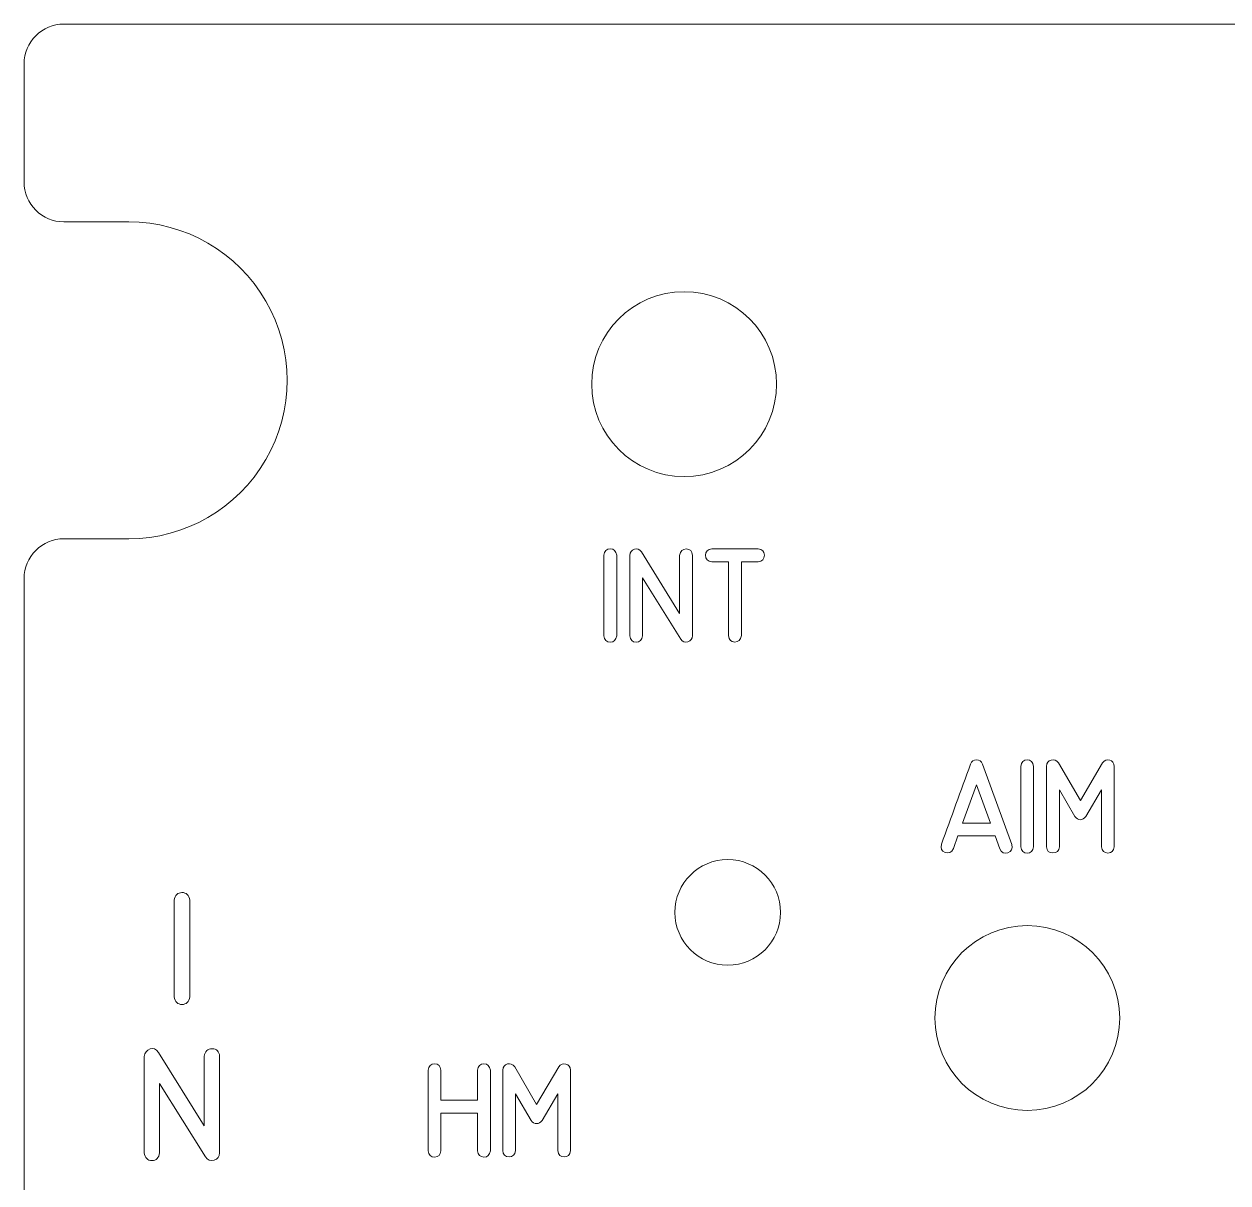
# Model space of a CAD drawing. Header units: millimetres. Extents: x -101 to 89, y -166 to 136.
# Drawn here: x -55.77 to -10.18, y 91.81 to 135.68 of the extents above; entities that cross this region are included whole.
import ezdxf

# ---------------------------------------------------------------- set-up
doc = ezdxf.new("R2010")
doc.units = ezdxf.units.MM
doc.header["$MEASUREMENT"] = 0
doc.layers.add('Layer 1', color=7, linetype='Continuous')

msp = doc.modelspace()

# ---------------------------------------------------------------- linework, layer by layer
at = {"layer": 'Layer 1', "color": 250, "lineweight": 9}
for centre, major_axis in [((-30.7742, 122.0496), (0, 3.5)), ((-29.1231, 102.0496), (0, 2)), ((-17.7742, 98.0496), (0, 3.5))]:
    msp.add_ellipse(centre, major_axis=major_axis, ratio=1, dxfattribs=at)
msp.add_open_spline([(88.6758, 43.5309), (88.6756, 43.1329), (88.5172, 42.7512), (88.2355, 42.4699), (88.2355, 42.4699), (87.9539, 42.1886), (87.5739, 42.0307), (87.1758, 42.0309), (87.1758, 42.0309), (87.1758, 42.0309), (-54.2742, 42.0309), (-54.2742, 42.0309), (-54.2742, 42.0309), (-54.6722, 42.0312), (-55.0539, 42.1896), (-55.3352, 42.4712), (-55.3352, 42.4712), (-55.6165, 42.7529), (-55.7744, 43.1329), (-55.7742, 43.5309), (-55.7742, 43.5309), (-55.7742, 43.5309), (-55.7742, 48.0184), (-55.7742, 48.0184), (-55.7742, 48.0184), (-55.7739, 48.4165), (-55.6155, 48.7982), (-55.3339, 49.0795), (-55.3339, 49.0795), (-55.0522, 49.3608), (-54.6722, 49.5187), (-54.2742, 49.5184), (-54.2742, 49.5184), (-54.2742, 49.5184), (-51.8117, 49.5184), (-51.8117, 49.5184), (-51.8117, 49.5184), (-49.6681, 49.5184), (-47.6873, 50.662), (-46.6155, 52.5184), (-46.6155, 52.5184), (-45.5437, 54.3748), (-45.5437, 56.662), (-46.6155, 58.5184), (-46.6155, 58.5184), (-47.6873, 60.3748), (-49.6681, 61.5184), (-51.8117, 61.5184), (-51.8117, 61.5184), (-51.8117, 61.5184), (-54.2742, 61.5184), (-54.2742, 61.5184), (-54.2742, 61.5184), (-54.6722, 61.5187), (-55.0539, 61.6771), (-55.3352, 61.9587), (-55.3352, 61.9587), (-55.6165, 62.2404), (-55.7744, 62.6204), (-55.7742, 63.0184), (-55.7742, 63.0184), (-55.7742, 63.0184), (-55.7742, 114.6934), (-55.7742, 114.6934), (-55.7742, 114.6934), (-55.7739, 115.0915), (-55.6155, 115.4732), (-55.3339, 115.7545), (-55.3339, 115.7545), (-55.0522, 116.0358), (-54.6722, 116.1937), (-54.2742, 116.1934), (-54.2742, 116.1934), (-54.2742, 116.1934), (-51.8117, 116.1934), (-51.8117, 116.1934), (-51.8117, 116.1934), (-49.6681, 116.1934), (-47.6873, 117.337), (-46.6155, 119.1934), (-46.6155, 119.1934), (-45.5437, 121.0498), (-45.5437, 123.337), (-46.6155, 125.1934), (-46.6155, 125.1934), (-47.6873, 127.0498), (-49.6681, 128.1934), (-51.8117, 128.1934), (-51.8117, 128.1934), (-51.8117, 128.1934), (-54.2742, 128.1934), (-54.2742, 128.1934), (-54.2742, 128.1934), (-54.6722, 128.1937), (-55.0539, 128.3521), (-55.3352, 128.6337), (-55.3352, 128.6337), (-55.6165, 128.9154), (-55.7744, 129.2954), (-55.7742, 129.6934), (-55.7742, 129.6934), (-55.7742, 129.6934), (-55.7742, 134.1809), (-55.7742, 134.1809), (-55.7742, 134.1809), (-55.7739, 134.579), (-55.6155, 134.9607), (-55.3339, 135.242), (-55.3339, 135.242), (-55.0522, 135.5233), (-54.6722, 135.6812), (-54.2742, 135.6809), (-54.2742, 135.6809), (-54.2742, 135.6809), (87.1758, 135.6809), (87.1758, 135.6809), (87.1758, 135.6809), (87.5739, 135.6807), (87.9556, 135.5223), (88.2369, 135.2406), (88.2369, 135.2406), (88.5182, 134.959), (88.6761, 134.579), (88.6758, 134.1809), (88.6758, 134.1809), (88.6758, 134.1809), (88.6758, 129.6934), (88.6758, 129.6934), (88.6758, 129.6934), (88.6756, 129.2954), (88.5172, 128.9137), (88.2355, 128.6324), (88.2355, 128.6324), (87.9539, 128.3511), (87.5739, 128.1932), (87.1758, 128.1934), (87.1758, 128.1934), (87.1758, 128.1934), (84.7133, 128.1934), (84.7133, 128.1934), (84.7133, 128.1934), (82.5697, 128.1934), (80.589, 127.0498), (79.5172, 125.1934), (79.5172, 125.1934), (78.4454, 123.337), (78.4454, 121.0498), (79.5172, 119.1934), (79.5172, 119.1934), (80.589, 117.337), (82.5697, 116.1934), (84.7133, 116.1934), (84.7133, 116.1934), (84.7133, 116.1934), (87.1758, 116.1934), (87.1758, 116.1934), (87.1758, 116.1934), (87.5739, 116.1932), (87.9556, 116.0348), (88.2369, 115.7531), (88.2369, 115.7531), (88.5182, 115.4715), (88.6761, 115.0915), (88.6758, 114.6934), (88.6758, 114.6934), (88.6758, 114.6934), (88.6758, 63.0184), (88.6758, 63.0184), (88.6758, 63.0184), (88.6756, 62.6204), (88.5172, 62.2387), (88.2355, 61.9574), (88.2355, 61.9574), (87.9539, 61.6761), (87.5739, 61.5182), (87.1758, 61.5184), (87.1758, 61.5184), (87.1758, 61.5184), (84.7133, 61.5184), (84.7133, 61.5184), (84.7133, 61.5184), (82.5697, 61.5184), (80.589, 60.3748), (79.5172, 58.5184), (79.5172, 58.5184), (78.4454, 56.662), (78.4454, 54.3748), (79.5172, 52.5184), (79.5172, 52.5184), (80.589, 50.662), (82.5697, 49.5184), (84.7133, 49.5184), (84.7133, 49.5184), (84.7133, 49.5184), (87.1758, 49.5184), (87.1758, 49.5184), (87.1758, 49.5184), (87.5739, 49.5182), (87.9556, 49.3598), (88.2369, 49.0781), (88.2369, 49.0781), (88.5182, 48.7965), (88.6761, 48.4165), (88.6758, 48.0184), (88.6758, 48.0184), (88.6758, 48.0184), (88.6758, 43.5309), (88.6758, 43.5309)], degree=3, knots=[0, 0, 0, 0, 0.0188679, 0.0188679, 0.0188679, 0.0188679, 0.0377358, 0.0377358, 0.0377358, 0.0377358, 0.0566038, 0.0566038, 0.0566038, 0.0566038, 0.0754717, 0.0754717, 0.0754717, 0.0754717, 0.0943396, 0.0943396, 0.0943396, 0.0943396, 0.1132075, 0.1132075, 0.1132075, 0.1132075, 0.1320755, 0.1320755, 0.1320755, 0.1320755, 0.1509434, 0.1509434, 0.1509434, 0.1509434, 0.1698113, 0.1698113, 0.1698113, 0.1698113, 0.1886792, 0.1886792, 0.1886792, 0.1886792, 0.2075472, 0.2075472, 0.2075472, 0.2075472, 0.2264151, 0.2264151, 0.2264151, 0.2264151, 0.245283, 0.245283, 0.245283, 0.245283, 0.2641509, 0.2641509, 0.2641509, 0.2641509, 0.2830189, 0.2830189, 0.2830189, 0.2830189, 0.3018868, 0.3018868, 0.3018868, 0.3018868, 0.3207547, 0.3207547, 0.3207547, 0.3207547, 0.3396226, 0.3396226, 0.3396226, 0.3396226, 0.3584906, 0.3584906, 0.3584906, 0.3584906, 0.3773585, 0.3773585, 0.3773585, 0.3773585, 0.3962264, 0.3962264, 0.3962264, 0.3962264, 0.4150943, 0.4150943, 0.4150943, 0.4150943, 0.4339623, 0.4339623, 0.4339623, 0.4339623, 0.4528302, 0.4528302, 0.4528302, 0.4528302, 0.4716981, 0.4716981, 0.4716981, 0.4716981, 0.490566, 0.490566, 0.490566, 0.490566, 0.509434, 0.509434, 0.509434, 0.509434, 0.5283019, 0.5283019, 0.5283019, 0.5283019, 0.5471698, 0.5471698, 0.5471698, 0.5471698, 0.5660377, 0.5660377, 0.5660377, 0.5660377, 0.5849057, 0.5849057, 0.5849057, 0.5849057, 0.6037736, 0.6037736, 0.6037736, 0.6037736, 0.6226415, 0.6226415, 0.6226415, 0.6226415, 0.6415094, 0.6415094, 0.6415094, 0.6415094, 0.6603774, 0.6603774, 0.6603774, 0.6603774, 0.6792453, 0.6792453, 0.6792453, 0.6792453, 0.6981132, 0.6981132, 0.6981132, 0.6981132, 0.7169811, 0.7169811, 0.7169811, 0.7169811, 0.7358491, 0.7358491, 0.7358491, 0.7358491, 0.754717, 0.754717, 0.754717, 0.754717, 0.7735849, 0.7735849, 0.7735849, 0.7735849, 0.7924528, 0.7924528, 0.7924528, 0.7924528, 0.8113208, 0.8113208, 0.8113208, 0.8113208, 0.8301887, 0.8301887, 0.8301887, 0.8301887, 0.8490566, 0.8490566, 0.8490566, 0.8490566, 0.8679245, 0.8679245, 0.8679245, 0.8679245, 0.8867925, 0.8867925, 0.8867925, 0.8867925, 0.9056604, 0.9056604, 0.9056604, 0.9056604, 0.9245283, 0.9245283, 0.9245283, 0.9245283, 0.9433962, 0.9433962, 0.9433962, 0.9433962, 0.9622642, 0.9622642, 0.9622642, 0.9622642, 1, 1, 1, 1], dxfattribs=at)
at = {"layer": 'Layer 1', "color": 240, "lineweight": 9}
for points, knots in [([(-30.4574, 112.5227), (-30.4574, 112.4022), (-30.5156, 112.3258), (-30.632, 112.2928), (-30.632, 112.2928), (-30.749, 112.2605), (-30.8389, 112.2946), (-30.9036, 112.3957), (-30.9036, 112.3957), (-30.9036, 112.3957), (-32.3506, 114.7158), (-32.3506, 114.7158), (-32.3506, 114.7158), (-32.3506, 114.7158), (-32.3506, 112.5227), (-32.3506, 112.5227), (-32.3506, 112.5227), (-32.3758, 112.3622), (-32.457, 112.2817), (-32.594, 112.2817), (-32.594, 112.2817), (-32.7315, 112.2817), (-32.8121, 112.3622), (-32.8362, 112.5227), (-32.8362, 112.5227), (-32.8362, 112.5227), (-32.8362, 115.5648), (-32.8362, 115.5648), (-32.8362, 115.5648), (-32.8191, 115.6841), (-32.758, 115.7629), (-32.6528, 115.8011), (-32.6528, 115.8011), (-32.5475, 115.8388), (-32.4599, 115.8029), (-32.3899, 115.6941), (-32.3899, 115.6941), (-32.3899, 115.6941), (-30.943, 113.3706), (-30.943, 113.3706), (-30.943, 113.3706), (-30.943, 113.3706), (-30.943, 115.5648), (-30.943, 115.5648), (-30.943, 115.5648), (-30.9212, 115.7288), (-30.8378, 115.8105), (-30.6925, 115.8088), (-30.6925, 115.8088), (-30.5473, 115.807), (-30.4691, 115.7259), (-30.4574, 115.5648), (-30.4574, 115.5648), (-30.4574, 115.5648), (-30.4574, 112.5227), (-30.4574, 112.5227)], [0, 0, 0, 0, 0.0666667, 0.0666667, 0.0666667, 0.0666667, 0.1333333, 0.1333333, 0.1333333, 0.1333333, 0.2, 0.2, 0.2, 0.2, 0.2666667, 0.2666667, 0.2666667, 0.2666667, 0.3333333, 0.3333333, 0.3333333, 0.3333333, 0.4, 0.4, 0.4, 0.4, 0.4666667, 0.4666667, 0.4666667, 0.4666667, 0.5333333, 0.5333333, 0.5333333, 0.5333333, 0.6, 0.6, 0.6, 0.6, 0.6666667, 0.6666667, 0.6666667, 0.6666667, 0.7333333, 0.7333333, 0.7333333, 0.7333333, 0.8, 0.8, 0.8, 0.8, 0.8666667, 0.8666667, 0.8666667, 0.8666667, 1, 1, 1, 1]), ([(-33.3253, 112.5227), (-33.3506, 112.361), (-33.4323, 112.2805), (-33.5705, 112.2811), (-33.5705, 112.2811), (-33.7093, 112.2817), (-33.7904, 112.3622), (-33.8145, 112.5227), (-33.8145, 112.5227), (-33.8145, 112.5227), (-33.8145, 115.5683), (-33.8145, 115.5683), (-33.8145, 115.5683), (-33.7904, 115.73), (-33.7093, 115.8117), (-33.5705, 115.8123), (-33.5705, 115.8123), (-33.4323, 115.8129), (-33.3506, 115.7312), (-33.3253, 115.5683), (-33.3253, 115.5683), (-33.3253, 115.5683), (-33.3253, 112.5227), (-33.3253, 112.5227)], [0, 0, 0, 0, 0.1428571, 0.1428571, 0.1428571, 0.1428571, 0.2857143, 0.2857143, 0.2857143, 0.2857143, 0.4285714, 0.4285714, 0.4285714, 0.4285714, 0.5714286, 0.5714286, 0.5714286, 0.5714286, 0.7142857, 0.7142857, 0.7142857, 0.7142857, 1, 1, 1, 1]), ([(-29.0898, 112.5263), (-29.0898, 112.5263), (-29.0898, 115.3273), (-29.0898, 115.3273), (-29.0898, 115.3273), (-29.0898, 115.3273), (-29.7218, 115.3273), (-29.7218, 115.3273), (-29.7218, 115.3273), (-29.8824, 115.3396), (-29.9629, 115.4207), (-29.9623, 115.5689), (-29.9623, 115.5689), (-29.9617, 115.7177), (-29.8812, 115.7994), (-29.7218, 115.8129), (-29.7218, 115.8129), (-29.7218, 115.8129), (-27.9733, 115.8129), (-27.9733, 115.8129), (-27.9733, 115.8129), (-27.8151, 115.8006), (-27.7352, 115.7188), (-27.7346, 115.5689), (-27.7346, 115.5689), (-27.734, 115.4196), (-27.8139, 115.3384), (-27.9733, 115.3273), (-27.9733, 115.3273), (-27.9733, 115.3273), (-28.6036, 115.3273), (-28.6036, 115.3273), (-28.6036, 115.3273), (-28.6036, 115.3273), (-28.6036, 112.5263), (-28.6036, 112.5263), (-28.6036, 112.5263), (-28.63, 112.3634), (-28.7147, 112.2828), (-28.8581, 112.2852), (-28.8581, 112.2852), (-29.001, 112.2876), (-29.078, 112.3681), (-29.0898, 112.5263)], [0, 0, 0, 0, 0.0833333, 0.0833333, 0.0833333, 0.0833333, 0.1666667, 0.1666667, 0.1666667, 0.1666667, 0.25, 0.25, 0.25, 0.25, 0.3333333, 0.3333333, 0.3333333, 0.3333333, 0.4166667, 0.4166667, 0.4166667, 0.4166667, 0.5, 0.5, 0.5, 0.5, 0.5833333, 0.5833333, 0.5833333, 0.5833333, 0.6666667, 0.6666667, 0.6666667, 0.6666667, 0.75, 0.75, 0.75, 0.75, 0.8333333, 0.8333333, 0.8333333, 0.8333333, 1, 1, 1, 1]), ([(-21.0271, 104.6274), (-20.8436, 105.1342), (-20.6596, 105.6404), (-20.4756, 106.1461), (-20.4756, 106.1461), (-20.2909, 106.6517), (-20.1063, 107.1579), (-19.9217, 107.6642), (-19.9217, 107.6642), (-19.8835, 107.7688), (-19.8082, 107.8217), (-19.6959, 107.8229), (-19.6959, 107.8229), (-19.583, 107.8241), (-19.5072, 107.7712), (-19.4684, 107.6642), (-19.4684, 107.6642), (-19.4684, 107.6642), (-18.3642, 104.6192), (-18.3642, 104.6192), (-18.3642, 104.6192), (-18.3301, 104.4569), (-18.3795, 104.3528), (-18.5124, 104.3058), (-18.5124, 104.3058), (-18.6459, 104.2582), (-18.7482, 104.307), (-18.8211, 104.4504), (-18.8211, 104.4504), (-18.8211, 104.4504), (-18.998, 104.9431), (-18.998, 104.9431), (-18.998, 104.9431), (-18.998, 104.9431), (-20.4021, 104.9431), (-20.4021, 104.9431), (-20.4021, 104.9431), (-20.4021, 104.9431), (-20.5743, 104.4622), (-20.5743, 104.4622), (-20.5743, 104.4622), (-20.6478, 104.3175), (-20.7525, 104.2705), (-20.8877, 104.3205), (-20.8877, 104.3205), (-21.0235, 104.3699), (-21.07, 104.4728), (-21.0271, 104.6274)], [0, 0, 0, 0, 0.0769231, 0.0769231, 0.0769231, 0.0769231, 0.1538462, 0.1538462, 0.1538462, 0.1538462, 0.2307692, 0.2307692, 0.2307692, 0.2307692, 0.3076923, 0.3076923, 0.3076923, 0.3076923, 0.3846154, 0.3846154, 0.3846154, 0.3846154, 0.4615385, 0.4615385, 0.4615385, 0.4615385, 0.5384615, 0.5384615, 0.5384615, 0.5384615, 0.6153846, 0.6153846, 0.6153846, 0.6153846, 0.6923077, 0.6923077, 0.6923077, 0.6923077, 0.7692308, 0.7692308, 0.7692308, 0.7692308, 0.8461538, 0.8461538, 0.8461538, 0.8461538, 1, 1, 1, 1]), ([(-17.5358, 104.5327), (-17.5611, 104.371), (-17.6428, 104.2905), (-17.781, 104.2911), (-17.781, 104.2911), (-17.9198, 104.2917), (-18.0009, 104.3722), (-18.025, 104.5327), (-18.025, 104.5327), (-18.025, 104.5327), (-18.025, 107.5783), (-18.025, 107.5783), (-18.025, 107.5783), (-18.0009, 107.74), (-17.9198, 107.8217), (-17.781, 107.8223), (-17.781, 107.8223), (-17.6428, 107.8229), (-17.5611, 107.7412), (-17.5358, 107.5783), (-17.5358, 107.5783), (-17.5358, 107.5783), (-17.5358, 104.5327), (-17.5358, 104.5327)], [0, 0, 0, 0, 0.1428571, 0.1428571, 0.1428571, 0.1428571, 0.2857143, 0.2857143, 0.2857143, 0.2857143, 0.4285714, 0.4285714, 0.4285714, 0.4285714, 0.5714286, 0.5714286, 0.5714286, 0.5714286, 0.7142857, 0.7142857, 0.7142857, 0.7142857, 1, 1, 1, 1]), ([(-14.4785, 104.5363), (-14.5038, 104.3757), (-14.585, 104.2952), (-14.7219, 104.2958), (-14.7219, 104.2958), (-14.8595, 104.2964), (-14.9401, 104.3769), (-14.9642, 104.5363), (-14.9642, 104.5363), (-14.9642, 104.5363), (-14.9642, 106.6876), (-14.9642, 106.6876), (-14.9642, 106.6876), (-14.9642, 106.6876), (-15.5551, 105.6769), (-15.5551, 105.6769), (-15.5551, 105.6769), (-15.618, 105.601), (-15.6885, 105.5611), (-15.7661, 105.5575), (-15.7661, 105.5575), (-15.8438, 105.5546), (-15.9125, 105.594), (-15.9737, 105.6769), (-15.9737, 105.6769), (-15.9737, 105.6769), (-16.5611, 106.6829), (-16.5611, 106.6829), (-16.5611, 106.6829), (-16.5611, 106.6829), (-16.5593, 104.5363), (-16.5593, 104.5363), (-16.5593, 104.5363), (-16.5775, 104.3769), (-16.6604, 104.297), (-16.808, 104.2976), (-16.808, 104.2976), (-16.9556, 104.2981), (-17.0349, 104.3781), (-17.0467, 104.5363), (-17.0467, 104.5363), (-17.0467, 104.5363), (-17.0467, 107.5783), (-17.0467, 107.5783), (-17.0467, 107.5783), (-17.0373, 107.7106), (-16.9797, 107.7894), (-16.8727, 107.8153), (-16.8727, 107.8153), (-16.7657, 107.8411), (-16.6728, 107.8047), (-16.5934, 107.7059), (-16.5934, 107.7059), (-16.5934, 107.7059), (-15.765, 106.2813), (-15.765, 106.2813), (-15.765, 106.2813), (-15.765, 106.2813), (-14.9277, 107.7059), (-14.9277, 107.7059), (-14.9277, 107.7059), (-14.8489, 107.8047), (-14.7566, 107.8405), (-14.6514, 107.8141), (-14.6514, 107.8141), (-14.5467, 107.7876), (-14.4885, 107.7094), (-14.4785, 107.5783), (-14.4785, 107.5783), (-14.4785, 107.5783), (-14.4785, 104.5363), (-14.4785, 104.5363)], [0, 0, 0, 0, 0.0526316, 0.0526316, 0.0526316, 0.0526316, 0.1052632, 0.1052632, 0.1052632, 0.1052632, 0.1578947, 0.1578947, 0.1578947, 0.1578947, 0.2105263, 0.2105263, 0.2105263, 0.2105263, 0.2631579, 0.2631579, 0.2631579, 0.2631579, 0.3157895, 0.3157895, 0.3157895, 0.3157895, 0.3684211, 0.3684211, 0.3684211, 0.3684211, 0.4210526, 0.4210526, 0.4210526, 0.4210526, 0.4736842, 0.4736842, 0.4736842, 0.4736842, 0.5263158, 0.5263158, 0.5263158, 0.5263158, 0.5789474, 0.5789474, 0.5789474, 0.5789474, 0.6315789, 0.6315789, 0.6315789, 0.6315789, 0.6842105, 0.6842105, 0.6842105, 0.6842105, 0.7368421, 0.7368421, 0.7368421, 0.7368421, 0.7894737, 0.7894737, 0.7894737, 0.7894737, 0.8421053, 0.8421053, 0.8421053, 0.8421053, 0.8947368, 0.8947368, 0.8947368, 0.8947368, 1, 1, 1, 1]), ([(-19.1738, 105.427), (-19.1738, 105.427), (-19.6977, 106.8739), (-19.6977, 106.8739), (-19.6977, 106.8739), (-19.6977, 106.8739), (-20.2245, 105.427), (-20.2245, 105.427), (-20.2245, 105.427), (-20.2245, 105.427), (-19.1738, 105.427), (-19.1738, 105.427)], [0, 0, 0, 0, 0.25, 0.25, 0.25, 0.25, 0.5, 0.5, 0.5, 0.5, 1, 1, 1, 1]), ([(-19.6977, 106.8739), (-19.6977, 106.8739), (-19.1738, 105.427), (-19.1738, 105.427), (-19.1738, 105.427), (-19.1738, 105.427), (-19.6977, 106.8739), (-19.6977, 106.8739)], [0, 0, 0, 0, 0.3333333, 0.3333333, 0.3333333, 0.3333333, 1, 1, 1, 1]), ([(-49.4994, 98.8525), (-49.5297, 98.6585), (-49.6278, 98.5619), (-49.7936, 98.5626), (-49.7936, 98.5626), (-49.9601, 98.5633), (-50.0575, 98.6599), (-50.0864, 98.8525), (-50.0864, 98.8525), (-50.0864, 98.8525), (-50.0864, 102.5073), (-50.0864, 102.5073), (-50.0864, 102.5073), (-50.0575, 102.7013), (-49.9601, 102.7994), (-49.7936, 102.8001), (-49.7936, 102.8001), (-49.6278, 102.8008), (-49.5297, 102.7027), (-49.4994, 102.5073), (-49.4994, 102.5073), (-49.4994, 102.5073), (-49.4994, 98.8525), (-49.4994, 98.8525)], [0, 0, 0, 0, 0.1428571, 0.1428571, 0.1428571, 0.1428571, 0.2857143, 0.2857143, 0.2857143, 0.2857143, 0.4285714, 0.4285714, 0.4285714, 0.4285714, 0.5714286, 0.5714286, 0.5714286, 0.5714286, 0.7142857, 0.7142857, 0.7142857, 0.7142857, 1, 1, 1, 1]), ([(-48.3687, 92.9437), (-48.3687, 92.7991), (-48.4386, 92.7074), (-48.5783, 92.6679), (-48.5783, 92.6679), (-48.7187, 92.6291), (-48.8266, 92.67), (-48.9043, 92.7913), (-48.9043, 92.7913), (-48.9043, 92.7913), (-50.6406, 95.5754), (-50.6406, 95.5754), (-50.6406, 95.5754), (-50.6406, 95.5754), (-50.6406, 92.9437), (-50.6406, 92.9437), (-50.6406, 92.9437), (-50.671, 92.7511), (-50.7683, 92.6545), (-50.9327, 92.6545), (-50.9327, 92.6545), (-51.0978, 92.6545), (-51.1945, 92.7511), (-51.2234, 92.9437), (-51.2234, 92.9437), (-51.2234, 92.9437), (-51.2234, 96.5943), (-51.2234, 96.5943), (-51.2234, 96.5943), (-51.2029, 96.7375), (-51.1296, 96.832), (-51.0033, 96.8779), (-51.0033, 96.8779), (-50.877, 96.923), (-50.7718, 96.88), (-50.6879, 96.7495), (-50.6879, 96.7495), (-50.6879, 96.7495), (-48.9515, 93.9611), (-48.9515, 93.9611), (-48.9515, 93.9611), (-48.9515, 93.9611), (-48.9515, 96.5943), (-48.9515, 96.5943), (-48.9515, 96.5943), (-48.9254, 96.7911), (-48.8252, 96.8892), (-48.651, 96.8871), (-48.651, 96.8871), (-48.4767, 96.8849), (-48.3829, 96.7876), (-48.3687, 96.5943), (-48.3687, 96.5943), (-48.3687, 96.5943), (-48.3687, 92.9437), (-48.3687, 92.9437)], [0, 0, 0, 0, 0.0666667, 0.0666667, 0.0666667, 0.0666667, 0.1333333, 0.1333333, 0.1333333, 0.1333333, 0.2, 0.2, 0.2, 0.2, 0.2666667, 0.2666667, 0.2666667, 0.2666667, 0.3333333, 0.3333333, 0.3333333, 0.3333333, 0.4, 0.4, 0.4, 0.4, 0.4666667, 0.4666667, 0.4666667, 0.4666667, 0.5333333, 0.5333333, 0.5333333, 0.5333333, 0.6, 0.6, 0.6, 0.6, 0.6666667, 0.6666667, 0.6666667, 0.6666667, 0.7333333, 0.7333333, 0.7333333, 0.7333333, 0.8, 0.8, 0.8, 0.8, 0.8666667, 0.8666667, 0.8666667, 0.8666667, 1, 1, 1, 1]), ([(-40.4732, 93.0265), (-40.4732, 93.0265), (-40.4732, 96.0721), (-40.4732, 96.0721), (-40.4732, 96.0721), (-40.4491, 96.2373), (-40.365, 96.3185), (-40.2216, 96.3161), (-40.2216, 96.3161), (-40.0781, 96.3132), (-39.9999, 96.2314), (-39.9876, 96.0721), (-39.9876, 96.0721), (-39.9876, 96.0721), (-39.9876, 94.9333), (-39.9876, 94.9333), (-39.9876, 94.9333), (-39.9876, 94.9333), (-38.6006, 94.9333), (-38.6006, 94.9333), (-38.6006, 94.9333), (-38.6006, 94.9333), (-38.6006, 96.0721), (-38.6006, 96.0721), (-38.6006, 96.0721), (-38.5765, 96.2338), (-38.4953, 96.3155), (-38.3572, 96.3161), (-38.3572, 96.3161), (-38.219, 96.3167), (-38.1367, 96.235), (-38.1114, 96.0721), (-38.1114, 96.0721), (-38.1114, 96.0721), (-38.1114, 93.0265), (-38.1114, 93.0265), (-38.1114, 93.0265), (-38.1367, 92.8648), (-38.219, 92.7843), (-38.3572, 92.7849), (-38.3572, 92.7849), (-38.4953, 92.7855), (-38.5765, 92.866), (-38.6006, 93.0265), (-38.6006, 93.0265), (-38.6006, 93.0265), (-38.6006, 94.4441), (-38.6006, 94.4441), (-38.6006, 94.4441), (-38.6006, 94.4441), (-39.9876, 94.4441), (-39.9876, 94.4441), (-39.9876, 94.4441), (-39.9876, 94.4441), (-39.9876, 93.0265), (-39.9876, 93.0265), (-39.9876, 93.0265), (-39.9999, 92.8684), (-40.0781, 92.7878), (-40.2216, 92.7855), (-40.2216, 92.7855), (-40.365, 92.7831), (-40.4491, 92.8637), (-40.4732, 93.0265)], [0, 0, 0, 0, 0.0588235, 0.0588235, 0.0588235, 0.0588235, 0.1176471, 0.1176471, 0.1176471, 0.1176471, 0.1764706, 0.1764706, 0.1764706, 0.1764706, 0.2352941, 0.2352941, 0.2352941, 0.2352941, 0.2941176, 0.2941176, 0.2941176, 0.2941176, 0.3529412, 0.3529412, 0.3529412, 0.3529412, 0.4117647, 0.4117647, 0.4117647, 0.4117647, 0.4705882, 0.4705882, 0.4705882, 0.4705882, 0.5294118, 0.5294118, 0.5294118, 0.5294118, 0.5882353, 0.5882353, 0.5882353, 0.5882353, 0.6470588, 0.6470588, 0.6470588, 0.6470588, 0.7058824, 0.7058824, 0.7058824, 0.7058824, 0.7647059, 0.7647059, 0.7647059, 0.7647059, 0.8235294, 0.8235294, 0.8235294, 0.8235294, 0.8823529, 0.8823529, 0.8823529, 0.8823529, 1, 1, 1, 1]), ([(-35.0752, 93.0301), (-35.1005, 92.8695), (-35.1817, 92.789), (-35.3186, 92.7896), (-35.3186, 92.7896), (-35.4562, 92.7902), (-35.5368, 92.8707), (-35.5609, 93.0301), (-35.5609, 93.0301), (-35.5609, 93.0301), (-35.5609, 95.1814), (-35.5609, 95.1814), (-35.5609, 95.1814), (-35.5609, 95.1814), (-36.1518, 94.1707), (-36.1518, 94.1707), (-36.1518, 94.1707), (-36.2147, 94.0948), (-36.2852, 94.0549), (-36.3628, 94.0513), (-36.3628, 94.0513), (-36.4405, 94.0484), (-36.5092, 94.0878), (-36.5704, 94.1707), (-36.5704, 94.1707), (-36.5704, 94.1707), (-37.1578, 95.1767), (-37.1578, 95.1767), (-37.1578, 95.1767), (-37.1578, 95.1767), (-37.156, 93.0301), (-37.156, 93.0301), (-37.156, 93.0301), (-37.1742, 92.8707), (-37.2571, 92.7908), (-37.4047, 92.7914), (-37.4047, 92.7914), (-37.5523, 92.7919), (-37.6316, 92.8719), (-37.6434, 93.0301), (-37.6434, 93.0301), (-37.6434, 93.0301), (-37.6434, 96.0721), (-37.6434, 96.0721), (-37.6434, 96.0721), (-37.634, 96.2044), (-37.5764, 96.2832), (-37.4694, 96.3091), (-37.4694, 96.3091), (-37.3624, 96.3349), (-37.2695, 96.2985), (-37.1901, 96.1997), (-37.1901, 96.1997), (-37.1901, 96.1997), (-36.3617, 94.7751), (-36.3617, 94.7751), (-36.3617, 94.7751), (-36.3617, 94.7751), (-35.5244, 96.1997), (-35.5244, 96.1997), (-35.5244, 96.1997), (-35.4456, 96.2985), (-35.3533, 96.3343), (-35.2481, 96.3079), (-35.2481, 96.3079), (-35.1434, 96.2814), (-35.0852, 96.2032), (-35.0752, 96.0721), (-35.0752, 96.0721), (-35.0752, 96.0721), (-35.0752, 93.0301), (-35.0752, 93.0301)], [0, 0, 0, 0, 0.0526316, 0.0526316, 0.0526316, 0.0526316, 0.1052632, 0.1052632, 0.1052632, 0.1052632, 0.1578947, 0.1578947, 0.1578947, 0.1578947, 0.2105263, 0.2105263, 0.2105263, 0.2105263, 0.2631579, 0.2631579, 0.2631579, 0.2631579, 0.3157895, 0.3157895, 0.3157895, 0.3157895, 0.3684211, 0.3684211, 0.3684211, 0.3684211, 0.4210526, 0.4210526, 0.4210526, 0.4210526, 0.4736842, 0.4736842, 0.4736842, 0.4736842, 0.5263158, 0.5263158, 0.5263158, 0.5263158, 0.5789474, 0.5789474, 0.5789474, 0.5789474, 0.6315789, 0.6315789, 0.6315789, 0.6315789, 0.6842105, 0.6842105, 0.6842105, 0.6842105, 0.7368421, 0.7368421, 0.7368421, 0.7368421, 0.7894737, 0.7894737, 0.7894737, 0.7894737, 0.8421053, 0.8421053, 0.8421053, 0.8421053, 0.8947368, 0.8947368, 0.8947368, 0.8947368, 1, 1, 1, 1])]:
    msp.add_open_spline(points, degree=3, knots=knots, dxfattribs=at)

doc.saveas('drawing.dxf')
